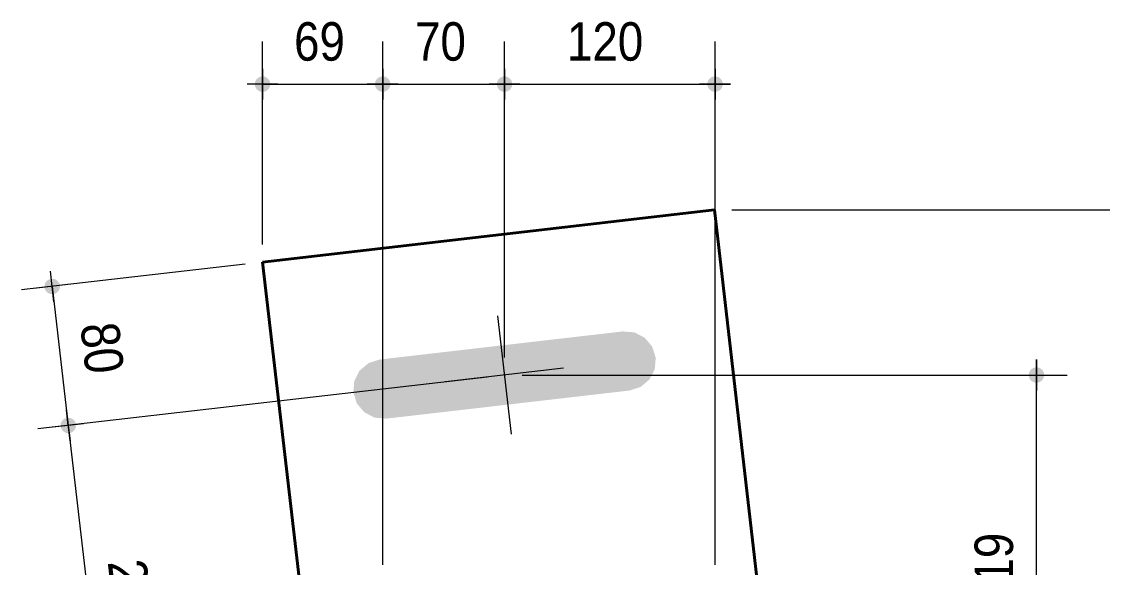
# Model space of a CAD drawing. Header units: millimetres. Extents: x 2 to 584, y 5 to 405.
# Drawn here: x 64.5 to 126.3, y 80 to 111.2 of the extents above; entities that cross this region are included whole.
import ezdxf

# ---------------------------------------------------------------- set-up
doc = ezdxf.new("R2010")
doc.units = ezdxf.units.MM
for name, color, linetype, lineweight in [('Boulon', 7, 'Continuous', 0), ('Cotation', 7, 'Continuous', 0), ('Piece', 2, 'Continuous', 0)]:
    doc.layers.add(name, color=color, linetype=linetype, lineweight=lineweight)
doc.styles.add('ARIAL', font='ARIAL.TTF')

# ---------------------------------------------------------------- blocks, each defined once
blk = doc.blocks.new('*A64')
at = {"layer": 'Boulon'}
for points in [[(98.859, 93.527), (99.521, 93.473), (100.111, 93.17), (100.54, 92.665), (100.743, 92.033), (100.689, 91.372), (100.387, 90.782), (99.881, 90.353), (99.25, 90.149), (85.342, 88.542), (84.681, 88.596), (84.091, 88.899), (83.662, 89.404), (83.458, 90.036), (83.512, 90.697), (83.815, 91.287), (84.321, 91.716), (84.952, 91.92)], [(103.91, 49.818), (104.572, 49.764), (105.162, 49.461), (105.591, 48.955), (105.794, 48.324), (105.741, 47.663), (105.438, 47.073), (104.932, 46.643), (104.301, 46.44), (90.393, 44.833), (89.732, 44.887), (89.142, 45.19), (88.713, 45.695), (88.509, 46.327), (88.563, 46.988), (88.866, 47.578), (89.372, 48.007), (90.003, 48.211)]]:
    blk.add_hatch(color=256, dxfattribs=at).paths.add_polyline_path(points, flags=17)
at = {"layer": 'Boulon', "linetype": 'Continuous', "lineweight": 0}
for p, q in [((92.491, 87.657), (91.711, 94.412)), ((95.478, 91.425), (88.723, 90.644)), ((97.542, 43.948), (96.762, 50.703)), ((100.529, 47.716), (93.774, 46.935))]:
    blk.add_line(p, q, dxfattribs=at)
blk = doc.blocks.new('*A65')
at = {"layer": 'Piece', "color": 2, "linetype": 'Continuous', "lineweight": 40}
for p, q in [((104.096508, 100.473938), (78.268396, 97.489207)), ((110.984351, 40.870603), (104.096508, 100.473938)), ((78.268396, 97.489207), (85.156239, 37.885871)), ((85.156239, 37.885871), (110.984351, 40.870603))]:
    blk.add_line(p, q, dxfattribs=at)
blk = doc.blocks.new('*A131')
at = {"layer": 'Cotation'}
for points in [[(135.102, 99.955), (135.077, 99.956), (135.051, 99.96), (135.026, 99.964), (135.001, 99.97), (134.977, 99.976), (134.952, 99.984), (134.929, 99.994), (134.905, 100.004), (134.882, 100.015), (134.86, 100.028), (134.839, 100.042), (134.818, 100.056), (134.798, 100.072), (134.778, 100.089), (134.76, 100.106), (134.742, 100.125), (134.726, 100.144), (134.71, 100.164), (134.695, 100.185), (134.682, 100.207), (134.669, 100.229), (134.657, 100.252), (134.647, 100.275), (134.638, 100.299), (134.63, 100.323), (134.623, 100.348), (134.618, 100.372), (134.613, 100.398), (134.61, 100.423), (134.608, 100.448), (134.608, 100.474), (134.608, 100.499), (134.61, 100.525), (134.613, 100.55), (134.618, 100.575), (134.623, 100.6), (134.63, 100.625), (134.638, 100.649), (134.647, 100.673), (134.657, 100.696), (134.669, 100.719), (134.682, 100.741), (134.695, 100.763), (134.71, 100.784), (134.726, 100.804), (134.742, 100.823), (134.76, 100.842), (134.778, 100.859), (134.798, 100.876), (134.818, 100.892), (134.839, 100.906), (134.86, 100.92), (134.882, 100.933), (134.905, 100.944), (134.929, 100.954), (134.952, 100.964), (134.977, 100.972), (135.001, 100.978), (135.026, 100.984), (135.051, 100.988), (135.077, 100.991), (135.102, 100.993), (135.128, 100.994), (135.153, 100.993), (135.179, 100.991), (135.204, 100.988), (135.229, 100.984), (135.254, 100.978), (135.278, 100.972), (135.303, 100.964), (135.327, 100.954), (135.35, 100.944), (135.373, 100.933), (135.395, 100.92), (135.416, 100.906), (135.437, 100.892), (135.457, 100.876), (135.477, 100.859), (135.495, 100.842), (135.513, 100.823), (135.53, 100.804), (135.545, 100.784), (135.56, 100.763), (135.574, 100.741), (135.586, 100.719), (135.598, 100.696), (135.608, 100.673), (135.617, 100.649), (135.625, 100.625), (135.632, 100.6), (135.638, 100.575), (135.642, 100.55), (135.645, 100.525), (135.647, 100.499), (135.648, 100.474), (135.647, 100.448), (135.645, 100.423), (135.642, 100.398), (135.638, 100.372), (135.632, 100.348), (135.625, 100.323), (135.617, 100.299), (135.608, 100.275), (135.598, 100.252), (135.586, 100.229), (135.574, 100.207), (135.56, 100.185), (135.545, 100.164), (135.53, 100.144), (135.513, 100.125), (135.495, 100.106), (135.477, 100.089), (135.457, 100.072), (135.437, 100.056), (135.416, 100.042), (135.395, 100.028), (135.373, 100.015), (135.35, 100.004), (135.327, 99.994), (135.303, 99.984), (135.278, 99.976), (135.254, 99.97), (135.229, 99.964), (135.204, 99.96), (135.179, 99.956), (135.153, 99.955), (135.128, 99.954)], [(135.102, 68.661), (135.077, 68.663), (135.051, 68.666), (135.026, 68.67), (135.001, 68.676), (134.977, 68.683), (134.952, 68.691), (134.929, 68.7), (134.905, 68.71), (134.882, 68.722), (134.86, 68.734), (134.839, 68.748), (134.818, 68.763), (134.798, 68.778), (134.778, 68.795), (134.76, 68.813), (134.742, 68.831), (134.726, 68.85), (134.71, 68.871), (134.695, 68.891), (134.682, 68.913), (134.669, 68.935), (134.657, 68.958), (134.647, 68.981), (134.638, 69.005), (134.63, 69.029), (134.623, 69.054), (134.618, 69.079), (134.613, 69.104), (134.61, 69.129), (134.608, 69.155), (134.608, 69.18), (134.608, 69.206), (134.61, 69.231), (134.613, 69.257), (134.618, 69.282), (134.623, 69.307), (134.63, 69.331), (134.638, 69.355), (134.647, 69.379), (134.657, 69.403), (134.669, 69.425), (134.682, 69.448), (134.695, 69.469), (134.71, 69.49), (134.726, 69.51), (134.742, 69.53), (134.76, 69.548), (134.778, 69.566), (134.798, 69.582), (134.818, 69.598), (134.839, 69.613), (134.86, 69.626), (134.882, 69.639), (134.905, 69.65), (134.929, 69.661), (134.952, 69.67), (134.977, 69.678), (135.001, 69.685), (135.026, 69.69), (135.051, 69.695), (135.077, 69.698), (135.102, 69.7), (135.128, 69.7), (135.153, 69.7), (135.179, 69.698), (135.204, 69.695), (135.229, 69.69), (135.254, 69.685), (135.278, 69.678), (135.303, 69.67), (135.327, 69.661), (135.35, 69.65), (135.373, 69.639), (135.395, 69.626), (135.416, 69.613), (135.437, 69.598), (135.457, 69.582), (135.477, 69.566), (135.495, 69.548), (135.513, 69.53), (135.53, 69.51), (135.545, 69.49), (135.56, 69.469), (135.574, 69.448), (135.586, 69.425), (135.598, 69.403), (135.608, 69.379), (135.617, 69.355), (135.625, 69.331), (135.632, 69.307), (135.638, 69.282), (135.642, 69.257), (135.645, 69.231), (135.647, 69.206), (135.648, 69.18), (135.647, 69.155), (135.645, 69.129), (135.642, 69.104), (135.638, 69.079), (135.632, 69.054), (135.625, 69.029), (135.617, 69.005), (135.608, 68.981), (135.598, 68.958), (135.586, 68.935), (135.574, 68.913), (135.56, 68.891), (135.545, 68.871), (135.53, 68.85), (135.513, 68.831), (135.495, 68.813), (135.477, 68.795), (135.457, 68.778), (135.437, 68.763), (135.416, 68.748), (135.395, 68.734), (135.373, 68.722), (135.35, 68.71), (135.327, 68.7), (135.303, 68.691), (135.278, 68.683), (135.254, 68.676), (135.229, 68.67), (135.204, 68.666), (135.179, 68.663), (135.153, 68.661), (135.128, 68.66)]]:
    blk.add_hatch(color=256, dxfattribs=at).paths.add_polyline_path(points, flags=17)
at = {"layer": 'Cotation', "linetype": 'Continuous', "lineweight": 0}
for p, q in [((135.128, 101.514), (135.128, 99.434)), ((135.128, 100.474), (135.128, 101.514)), ((105.097, 100.474), (137.208, 100.474)), ((134.088, 100.474), (136.168, 100.474)), ((135.128, 69.18), (135.128, 100.474)), ((135.128, 70.22), (135.128, 68.14)), ((105.135, 69.18), (137.208, 69.18)), ((134.088, 69.18), (136.168, 69.18)), ((135.128, 69.18), (135.128, 68.14))]:
    blk.add_line(p, q, dxfattribs=at)
at = {"layer": 'Cotation'}
for p in [(135.128, 100.474), (135.128, 69.18)]:
    blk.add_point(p, dxfattribs=at)
at = {"layer": 'Cotation', "style": 'ARIAL', "width": 0.85}
blk.add_text('313', height=2.6, rotation=90.00021, dxfattribs=at).set_placement((134.008, 81.934))
blk = doc.blocks.new('*A132')
at = {"layer": 'Cotation'}
for points in [[(78.247, 107.226), (78.225, 107.227), (78.204, 107.23), (78.183, 107.234), (78.161, 107.238), (78.141, 107.244), (78.12, 107.251), (78.1, 107.259), (78.08, 107.267), (78.061, 107.277), (78.042, 107.288), (78.024, 107.299), (78.006, 107.312), (77.989, 107.325), (77.973, 107.339), (77.957, 107.354), (77.942, 107.37), (77.928, 107.386), (77.915, 107.403), (77.903, 107.421), (77.891, 107.439), (77.88, 107.458), (77.871, 107.477), (77.862, 107.497), (77.854, 107.517), (77.847, 107.537), (77.842, 107.558), (77.837, 107.579), (77.833, 107.601), (77.831, 107.622), (77.829, 107.643), (77.828, 107.665), (77.829, 107.687), (77.831, 107.708), (77.833, 107.73), (77.837, 107.751), (77.842, 107.772), (77.847, 107.793), (77.854, 107.813), (77.862, 107.833), (77.871, 107.853), (77.88, 107.872), (77.891, 107.891), (77.903, 107.91), (77.915, 107.927), (77.928, 107.944), (77.942, 107.961), (77.957, 107.976), (77.973, 107.991), (77.989, 108.005), (78.006, 108.018), (78.024, 108.031), (78.042, 108.042), (78.061, 108.053), (78.08, 108.063), (78.1, 108.072), (78.12, 108.079), (78.141, 108.086), (78.161, 108.092), (78.183, 108.097), (78.204, 108.1), (78.225, 108.103), (78.247, 108.105), (78.268, 108.105), (78.29, 108.105), (78.312, 108.103), (78.333, 108.1), (78.354, 108.097), (78.375, 108.092), (78.396, 108.086), (78.417, 108.079), (78.437, 108.072), (78.457, 108.063), (78.476, 108.053), (78.495, 108.042), (78.513, 108.031), (78.531, 108.018), (78.548, 108.005), (78.564, 107.991), (78.58, 107.976), (78.594, 107.961), (78.609, 107.944), (78.622, 107.927), (78.634, 107.91), (78.646, 107.891), (78.656, 107.872), (78.666, 107.853), (78.675, 107.833), (78.683, 107.813), (78.689, 107.793), (78.695, 107.772), (78.7, 107.751), (78.704, 107.73), (78.706, 107.708), (78.708, 107.687), (78.708, 107.665), (78.708, 107.643), (78.706, 107.622), (78.704, 107.601), (78.7, 107.579), (78.695, 107.558), (78.689, 107.537), (78.683, 107.517), (78.675, 107.497), (78.666, 107.477), (78.656, 107.458), (78.646, 107.439), (78.634, 107.421), (78.622, 107.403), (78.609, 107.386), (78.594, 107.37), (78.58, 107.354), (78.564, 107.339), (78.548, 107.325), (78.531, 107.312), (78.513, 107.299), (78.495, 107.288), (78.476, 107.277), (78.457, 107.267), (78.437, 107.259), (78.417, 107.251), (78.396, 107.244), (78.375, 107.238), (78.354, 107.234), (78.333, 107.23), (78.312, 107.227), (78.29, 107.226), (78.268, 107.225)], [(85.114, 107.226), (85.092, 107.227), (85.071, 107.23), (85.05, 107.234), (85.029, 107.238), (85.008, 107.244), (84.987, 107.251), (84.967, 107.259), (84.947, 107.267), (84.928, 107.277), (84.909, 107.288), (84.891, 107.299), (84.873, 107.312), (84.856, 107.325), (84.84, 107.339), (84.824, 107.354), (84.809, 107.37), (84.795, 107.386), (84.782, 107.403), (84.77, 107.421), (84.758, 107.439), (84.747, 107.458), (84.738, 107.477), (84.729, 107.497), (84.721, 107.517), (84.714, 107.537), (84.709, 107.558), (84.704, 107.579), (84.7, 107.601), (84.698, 107.622), (84.696, 107.643), (84.695, 107.665), (84.696, 107.687), (84.698, 107.708), (84.7, 107.73), (84.704, 107.751), (84.709, 107.772), (84.714, 107.793), (84.721, 107.813), (84.729, 107.833), (84.738, 107.853), (84.747, 107.872), (84.758, 107.891), (84.77, 107.91), (84.782, 107.927), (84.795, 107.944), (84.809, 107.961), (84.824, 107.976), (84.84, 107.991), (84.856, 108.005), (84.873, 108.018), (84.891, 108.031), (84.909, 108.042), (84.928, 108.053), (84.947, 108.063), (84.967, 108.072), (84.987, 108.079), (85.008, 108.086), (85.029, 108.092), (85.05, 108.097), (85.071, 108.1), (85.092, 108.103), (85.114, 108.105), (85.135, 108.105), (85.157, 108.105), (85.179, 108.103), (85.2, 108.1), (85.221, 108.097), (85.242, 108.092), (85.263, 108.086), (85.284, 108.079), (85.304, 108.072), (85.324, 108.063), (85.343, 108.053), (85.362, 108.042), (85.38, 108.031), (85.398, 108.018), (85.415, 108.005), (85.431, 107.991), (85.447, 107.976), (85.461, 107.961), (85.476, 107.944), (85.489, 107.927), (85.501, 107.91), (85.513, 107.891), (85.523, 107.872), (85.533, 107.853), (85.542, 107.833), (85.55, 107.813), (85.556, 107.793), (85.562, 107.772), (85.567, 107.751), (85.571, 107.73), (85.573, 107.708), (85.575, 107.687), (85.575, 107.665), (85.575, 107.643), (85.573, 107.622), (85.571, 107.601), (85.567, 107.579), (85.562, 107.558), (85.556, 107.537), (85.55, 107.517), (85.542, 107.497), (85.533, 107.477), (85.523, 107.458), (85.513, 107.439), (85.501, 107.421), (85.489, 107.403), (85.476, 107.386), (85.461, 107.37), (85.447, 107.354), (85.431, 107.339), (85.415, 107.325), (85.398, 107.312), (85.38, 107.299), (85.362, 107.288), (85.343, 107.277), (85.324, 107.267), (85.304, 107.259), (85.284, 107.251), (85.263, 107.244), (85.242, 107.238), (85.221, 107.234), (85.2, 107.23), (85.179, 107.227), (85.157, 107.226), (85.135, 107.225)]]:
    blk.add_hatch(color=256, dxfattribs=at).paths.add_polyline_path(points, flags=17)
at = {"layer": 'Cotation', "linetype": 'Continuous', "lineweight": 0}
for p, q in [((78.268, 98.489), (78.268, 110.105)), ((85.135, 80.18), (85.135, 110.105)), ((78.268, 108.545), (78.268, 106.785)), ((85.135, 108.545), (85.135, 106.785)), ((79.148, 107.665), (77.388, 107.665)), ((78.268, 107.665), (77.388, 107.665)), ((78.268, 107.665), (85.135, 107.665)), ((86.015, 107.665), (84.255, 107.665)), ((85.135, 107.665), (86.015, 107.665))]:
    blk.add_line(p, q, dxfattribs=at)
at = {"layer": 'Cotation'}
for p in [(78.268, 107.665), (85.135, 107.665)]:
    blk.add_point(p, dxfattribs=at)
at = {"layer": 'Cotation', "style": 'ARIAL', "width": 0.85}
blk.add_text('69', height=2.2, dxfattribs=at).set_placement((80.07, 109.005))
blk = doc.blocks.new('*A133')
at = {"layer": 'Cotation'}
for points in [[(85.114, 107.226), (85.092, 107.227), (85.071, 107.23), (85.05, 107.234), (85.029, 107.238), (85.008, 107.244), (84.987, 107.251), (84.967, 107.259), (84.947, 107.267), (84.928, 107.277), (84.909, 107.288), (84.891, 107.299), (84.873, 107.312), (84.856, 107.325), (84.84, 107.339), (84.824, 107.354), (84.809, 107.37), (84.795, 107.386), (84.782, 107.403), (84.77, 107.421), (84.758, 107.439), (84.747, 107.458), (84.738, 107.477), (84.729, 107.497), (84.721, 107.517), (84.714, 107.537), (84.709, 107.558), (84.704, 107.579), (84.7, 107.601), (84.698, 107.622), (84.696, 107.643), (84.695, 107.665), (84.696, 107.687), (84.698, 107.708), (84.7, 107.73), (84.704, 107.751), (84.709, 107.772), (84.714, 107.793), (84.721, 107.813), (84.729, 107.833), (84.738, 107.853), (84.747, 107.872), (84.758, 107.891), (84.77, 107.91), (84.782, 107.927), (84.795, 107.944), (84.809, 107.961), (84.824, 107.976), (84.84, 107.991), (84.856, 108.005), (84.873, 108.018), (84.891, 108.031), (84.909, 108.042), (84.928, 108.053), (84.947, 108.063), (84.967, 108.072), (84.987, 108.079), (85.008, 108.086), (85.029, 108.092), (85.05, 108.097), (85.071, 108.1), (85.092, 108.103), (85.114, 108.105), (85.135, 108.105), (85.157, 108.105), (85.179, 108.103), (85.2, 108.1), (85.221, 108.097), (85.242, 108.092), (85.263, 108.086), (85.284, 108.079), (85.304, 108.072), (85.324, 108.063), (85.343, 108.053), (85.362, 108.042), (85.38, 108.031), (85.398, 108.018), (85.415, 108.005), (85.431, 107.991), (85.447, 107.976), (85.461, 107.961), (85.476, 107.944), (85.489, 107.927), (85.501, 107.91), (85.513, 107.891), (85.523, 107.872), (85.533, 107.853), (85.542, 107.833), (85.55, 107.813), (85.556, 107.793), (85.562, 107.772), (85.567, 107.751), (85.571, 107.73), (85.573, 107.708), (85.575, 107.687), (85.575, 107.665), (85.575, 107.643), (85.573, 107.622), (85.571, 107.601), (85.567, 107.579), (85.562, 107.558), (85.556, 107.537), (85.55, 107.517), (85.542, 107.497), (85.533, 107.477), (85.523, 107.458), (85.513, 107.439), (85.501, 107.421), (85.489, 107.403), (85.476, 107.386), (85.461, 107.37), (85.447, 107.354), (85.431, 107.339), (85.415, 107.325), (85.398, 107.312), (85.38, 107.299), (85.362, 107.288), (85.343, 107.277), (85.324, 107.267), (85.304, 107.259), (85.284, 107.251), (85.263, 107.244), (85.242, 107.238), (85.221, 107.234), (85.2, 107.23), (85.179, 107.227), (85.157, 107.226), (85.135, 107.225)], [(92.079, 107.226), (92.058, 107.227), (92.036, 107.23), (92.015, 107.234), (91.994, 107.238), (91.973, 107.244), (91.953, 107.251), (91.932, 107.259), (91.913, 107.267), (91.893, 107.277), (91.875, 107.288), (91.856, 107.299), (91.839, 107.312), (91.822, 107.325), (91.805, 107.339), (91.79, 107.354), (91.775, 107.37), (91.761, 107.386), (91.747, 107.403), (91.735, 107.421), (91.723, 107.439), (91.713, 107.458), (91.703, 107.477), (91.694, 107.497), (91.687, 107.517), (91.68, 107.537), (91.674, 107.558), (91.669, 107.579), (91.666, 107.601), (91.663, 107.622), (91.661, 107.643), (91.661, 107.665), (91.661, 107.687), (91.663, 107.708), (91.666, 107.73), (91.669, 107.751), (91.674, 107.772), (91.68, 107.793), (91.687, 107.813), (91.694, 107.833), (91.703, 107.853), (91.713, 107.872), (91.723, 107.891), (91.735, 107.91), (91.747, 107.927), (91.761, 107.944), (91.775, 107.961), (91.79, 107.976), (91.805, 107.991), (91.822, 108.005), (91.839, 108.018), (91.856, 108.031), (91.875, 108.042), (91.893, 108.053), (91.913, 108.063), (91.932, 108.072), (91.953, 108.079), (91.973, 108.086), (91.994, 108.092), (92.015, 108.097), (92.036, 108.1), (92.058, 108.103), (92.079, 108.105), (92.101, 108.105), (92.122, 108.105), (92.144, 108.103), (92.165, 108.1), (92.187, 108.097), (92.208, 108.092), (92.229, 108.086), (92.249, 108.079), (92.269, 108.072), (92.289, 108.063), (92.308, 108.053), (92.327, 108.042), (92.345, 108.031), (92.363, 108.018), (92.38, 108.005), (92.396, 107.991), (92.412, 107.976), (92.427, 107.961), (92.441, 107.944), (92.454, 107.927), (92.467, 107.91), (92.478, 107.891), (92.489, 107.872), (92.499, 107.853), (92.507, 107.833), (92.515, 107.813), (92.522, 107.793), (92.528, 107.772), (92.532, 107.751), (92.536, 107.73), (92.539, 107.708), (92.54, 107.687), (92.541, 107.665), (92.54, 107.643), (92.539, 107.622), (92.536, 107.601), (92.532, 107.579), (92.528, 107.558), (92.522, 107.537), (92.515, 107.517), (92.507, 107.497), (92.499, 107.477), (92.489, 107.458), (92.478, 107.439), (92.467, 107.421), (92.454, 107.403), (92.441, 107.386), (92.427, 107.37), (92.412, 107.354), (92.396, 107.339), (92.38, 107.325), (92.363, 107.312), (92.345, 107.299), (92.327, 107.288), (92.308, 107.277), (92.289, 107.267), (92.269, 107.259), (92.249, 107.251), (92.229, 107.244), (92.208, 107.238), (92.187, 107.234), (92.165, 107.23), (92.144, 107.227), (92.122, 107.226), (92.101, 107.225)]]:
    blk.add_hatch(color=256, dxfattribs=at).paths.add_polyline_path(points, flags=17)
at = {"layer": 'Cotation', "linetype": 'Continuous', "lineweight": 0}
for p, q in [((85.135, 80.18), (85.135, 110.105)), ((92.101, 92.034), (92.101, 110.105)), ((85.135, 108.545), (85.135, 106.785)), ((92.101, 108.545), (92.101, 106.785)), ((86.015, 107.665), (84.255, 107.665)), ((85.135, 107.665), (84.255, 107.665)), ((85.135, 107.665), (92.101, 107.665)), ((92.981, 107.665), (91.221, 107.665)), ((92.101, 107.665), (92.981, 107.665))]:
    blk.add_line(p, q, dxfattribs=at)
at = {"layer": 'Cotation'}
for p in [(85.135, 107.665), (92.101, 107.665)]:
    blk.add_point(p, dxfattribs=at)
at = {"layer": 'Cotation', "style": 'ARIAL', "width": 0.85}
blk.add_text('70', height=2.2, dxfattribs=at).set_placement((86.986, 109.005))
blk = doc.blocks.new('*A134')
at = {"layer": 'Cotation'}
for points in [[(92.079, 107.226), (92.058, 107.227), (92.036, 107.23), (92.015, 107.234), (91.994, 107.238), (91.973, 107.244), (91.953, 107.251), (91.932, 107.259), (91.913, 107.267), (91.893, 107.277), (91.875, 107.288), (91.856, 107.299), (91.839, 107.312), (91.822, 107.325), (91.805, 107.339), (91.79, 107.354), (91.775, 107.37), (91.761, 107.386), (91.747, 107.403), (91.735, 107.421), (91.723, 107.439), (91.713, 107.458), (91.703, 107.477), (91.694, 107.497), (91.687, 107.517), (91.68, 107.537), (91.674, 107.558), (91.669, 107.579), (91.666, 107.601), (91.663, 107.622), (91.661, 107.643), (91.661, 107.665), (91.661, 107.687), (91.663, 107.708), (91.666, 107.73), (91.669, 107.751), (91.674, 107.772), (91.68, 107.793), (91.687, 107.813), (91.694, 107.833), (91.703, 107.853), (91.713, 107.872), (91.723, 107.891), (91.735, 107.91), (91.747, 107.927), (91.761, 107.944), (91.775, 107.961), (91.79, 107.976), (91.805, 107.991), (91.822, 108.005), (91.839, 108.018), (91.856, 108.031), (91.875, 108.042), (91.893, 108.053), (91.913, 108.063), (91.932, 108.072), (91.953, 108.079), (91.973, 108.086), (91.994, 108.092), (92.015, 108.097), (92.036, 108.1), (92.058, 108.103), (92.079, 108.105), (92.101, 108.105), (92.122, 108.105), (92.144, 108.103), (92.165, 108.1), (92.187, 108.097), (92.208, 108.092), (92.229, 108.086), (92.249, 108.079), (92.269, 108.072), (92.289, 108.063), (92.308, 108.053), (92.327, 108.042), (92.345, 108.031), (92.363, 108.018), (92.38, 108.005), (92.396, 107.991), (92.412, 107.976), (92.427, 107.961), (92.441, 107.944), (92.454, 107.927), (92.467, 107.91), (92.478, 107.891), (92.489, 107.872), (92.499, 107.853), (92.507, 107.833), (92.515, 107.813), (92.522, 107.793), (92.528, 107.772), (92.532, 107.751), (92.536, 107.73), (92.539, 107.708), (92.54, 107.687), (92.541, 107.665), (92.54, 107.643), (92.539, 107.622), (92.536, 107.601), (92.532, 107.579), (92.528, 107.558), (92.522, 107.537), (92.515, 107.517), (92.507, 107.497), (92.499, 107.477), (92.489, 107.458), (92.478, 107.439), (92.467, 107.421), (92.454, 107.403), (92.441, 107.386), (92.427, 107.37), (92.412, 107.354), (92.396, 107.339), (92.38, 107.325), (92.363, 107.312), (92.345, 107.299), (92.327, 107.288), (92.308, 107.277), (92.289, 107.267), (92.269, 107.259), (92.249, 107.251), (92.229, 107.244), (92.208, 107.238), (92.187, 107.234), (92.165, 107.23), (92.144, 107.227), (92.122, 107.226), (92.101, 107.225)], [(104.114, 107.226), (104.092, 107.227), (104.071, 107.23), (104.05, 107.234), (104.029, 107.238), (104.008, 107.244), (103.987, 107.251), (103.967, 107.259), (103.947, 107.267), (103.928, 107.277), (103.909, 107.288), (103.891, 107.299), (103.873, 107.312), (103.856, 107.325), (103.84, 107.339), (103.824, 107.354), (103.809, 107.37), (103.795, 107.386), (103.782, 107.403), (103.77, 107.421), (103.758, 107.439), (103.747, 107.458), (103.738, 107.477), (103.729, 107.497), (103.721, 107.517), (103.714, 107.537), (103.709, 107.558), (103.704, 107.579), (103.7, 107.601), (103.698, 107.622), (103.696, 107.643), (103.695, 107.665), (103.696, 107.687), (103.698, 107.708), (103.7, 107.73), (103.704, 107.751), (103.709, 107.772), (103.714, 107.793), (103.721, 107.813), (103.729, 107.833), (103.738, 107.853), (103.747, 107.872), (103.758, 107.891), (103.77, 107.91), (103.782, 107.927), (103.795, 107.944), (103.809, 107.961), (103.824, 107.976), (103.84, 107.991), (103.856, 108.005), (103.873, 108.018), (103.891, 108.031), (103.909, 108.042), (103.928, 108.053), (103.947, 108.063), (103.967, 108.072), (103.987, 108.079), (104.008, 108.086), (104.029, 108.092), (104.05, 108.097), (104.071, 108.1), (104.092, 108.103), (104.114, 108.105), (104.135, 108.105), (104.157, 108.105), (104.179, 108.103), (104.2, 108.1), (104.221, 108.097), (104.242, 108.092), (104.263, 108.086), (104.284, 108.079), (104.304, 108.072), (104.324, 108.063), (104.343, 108.053), (104.362, 108.042), (104.38, 108.031), (104.398, 108.018), (104.415, 108.005), (104.431, 107.991), (104.447, 107.976), (104.461, 107.961), (104.476, 107.944), (104.489, 107.927), (104.501, 107.91), (104.513, 107.891), (104.523, 107.872), (104.533, 107.853), (104.542, 107.833), (104.55, 107.813), (104.556, 107.793), (104.562, 107.772), (104.567, 107.751), (104.571, 107.73), (104.573, 107.708), (104.575, 107.687), (104.575, 107.665), (104.575, 107.643), (104.573, 107.622), (104.571, 107.601), (104.567, 107.579), (104.562, 107.558), (104.556, 107.537), (104.55, 107.517), (104.542, 107.497), (104.533, 107.477), (104.523, 107.458), (104.513, 107.439), (104.501, 107.421), (104.489, 107.403), (104.476, 107.386), (104.461, 107.37), (104.447, 107.354), (104.431, 107.339), (104.415, 107.325), (104.398, 107.312), (104.38, 107.299), (104.362, 107.288), (104.343, 107.277), (104.324, 107.267), (104.304, 107.259), (104.284, 107.251), (104.263, 107.244), (104.242, 107.238), (104.221, 107.234), (104.2, 107.23), (104.179, 107.227), (104.157, 107.226), (104.135, 107.225)]]:
    blk.add_hatch(color=256, dxfattribs=at).paths.add_polyline_path(points, flags=17)
at = {"layer": 'Cotation', "linetype": 'Continuous', "lineweight": 0}
for p, q in [((92.101, 92.034), (92.101, 110.105)), ((104.135, 80.18), (104.135, 110.105)), ((92.101, 108.545), (92.101, 106.785)), ((104.135, 108.545), (104.135, 106.785)), ((92.981, 107.665), (91.221, 107.665)), ((92.101, 107.665), (91.221, 107.665)), ((92.101, 107.665), (104.135, 107.665)), ((105.015, 107.665), (103.255, 107.665)), ((104.135, 107.665), (105.015, 107.665))]:
    blk.add_line(p, q, dxfattribs=at)
at = {"layer": 'Cotation'}
for p in [(92.101, 107.665), (104.135, 107.665)]:
    blk.add_point(p, dxfattribs=at)
at = {"layer": 'Cotation', "style": 'ARIAL', "width": 0.85}
blk.add_text('120', height=2.2, dxfattribs=at).set_placement((95.671, 109.005))
blk = doc.blocks.new('*A135')
at = {"layer": 'Cotation'}
for points in [[(66.222, 95.66), (66.2, 95.662), (66.179, 95.664), (66.157, 95.668), (66.136, 95.673), (66.116, 95.679), (66.095, 95.685), (66.075, 95.693), (66.055, 95.702), (66.036, 95.712), (66.017, 95.722), (65.999, 95.734), (65.981, 95.746), (65.964, 95.759), (65.948, 95.774), (65.932, 95.788), (65.917, 95.804), (65.903, 95.82), (65.89, 95.837), (65.877, 95.855), (65.866, 95.873), (65.855, 95.892), (65.846, 95.911), (65.837, 95.931), (65.829, 95.951), (65.822, 95.972), (65.816, 95.993), (65.812, 96.014), (65.808, 96.035), (65.805, 96.056), (65.804, 96.078), (65.803, 96.1), (65.804, 96.121), (65.805, 96.143), (65.808, 96.164), (65.812, 96.185), (65.816, 96.206), (65.822, 96.227), (65.829, 96.248), (65.837, 96.268), (65.846, 96.288), (65.855, 96.307), (65.866, 96.326), (65.877, 96.344), (65.89, 96.362), (65.903, 96.379), (65.917, 96.395), (65.932, 96.411), (65.948, 96.426), (65.964, 96.44), (65.981, 96.453), (65.999, 96.465), (66.017, 96.477), (66.036, 96.488), (66.055, 96.497), (66.075, 96.506), (66.095, 96.514), (66.116, 96.521), (66.136, 96.526), (66.157, 96.531), (66.179, 96.535), (66.2, 96.537), (66.222, 96.539), (66.243, 96.54), (66.265, 96.539), (66.286, 96.537), (66.308, 96.535), (66.329, 96.531), (66.35, 96.526), (66.371, 96.521), (66.392, 96.514), (66.412, 96.506), (66.431, 96.497), (66.451, 96.488), (66.469, 96.477), (66.488, 96.465), (66.505, 96.453), (66.522, 96.44), (66.539, 96.426), (66.554, 96.411), (66.569, 96.395), (66.583, 96.379), (66.597, 96.362), (66.609, 96.344), (66.621, 96.326), (66.631, 96.307), (66.641, 96.288), (66.65, 96.268), (66.658, 96.248), (66.664, 96.227), (66.67, 96.206), (66.675, 96.185), (66.679, 96.164), (66.681, 96.143), (66.683, 96.121), (66.683, 96.1), (66.683, 96.078), (66.681, 96.056), (66.679, 96.035), (66.675, 96.014), (66.67, 95.993), (66.664, 95.972), (66.658, 95.951), (66.65, 95.931), (66.641, 95.911), (66.631, 95.892), (66.621, 95.873), (66.609, 95.855), (66.597, 95.837), (66.583, 95.82), (66.569, 95.804), (66.554, 95.788), (66.539, 95.774), (66.522, 95.759), (66.505, 95.746), (66.488, 95.734), (66.469, 95.722), (66.451, 95.712), (66.431, 95.702), (66.412, 95.693), (66.392, 95.685), (66.371, 95.679), (66.35, 95.673), (66.329, 95.668), (66.308, 95.664), (66.286, 95.662), (66.265, 95.66), (66.243, 95.66)], [(67.14, 87.713), (67.119, 87.715), (67.097, 87.717), (67.076, 87.721), (67.055, 87.726), (67.034, 87.731), (67.013, 87.738), (66.993, 87.746), (66.974, 87.755), (66.954, 87.764), (66.935, 87.775), (66.917, 87.787), (66.9, 87.799), (66.883, 87.812), (66.866, 87.826), (66.851, 87.841), (66.836, 87.857), (66.822, 87.873), (66.808, 87.89), (66.796, 87.908), (66.784, 87.926), (66.774, 87.945), (66.764, 87.964), (66.755, 87.984), (66.747, 88.004), (66.741, 88.025), (66.735, 88.046), (66.73, 88.067), (66.726, 88.088), (66.724, 88.109), (66.722, 88.131), (66.722, 88.152), (66.722, 88.174), (66.724, 88.196), (66.726, 88.217), (66.73, 88.238), (66.735, 88.259), (66.741, 88.28), (66.747, 88.301), (66.755, 88.321), (66.764, 88.341), (66.774, 88.36), (66.784, 88.379), (66.796, 88.397), (66.808, 88.415), (66.822, 88.432), (66.836, 88.448), (66.851, 88.464), (66.866, 88.478), (66.883, 88.493), (66.9, 88.506), (66.917, 88.518), (66.935, 88.53), (66.954, 88.541), (66.974, 88.55), (66.993, 88.559), (67.013, 88.567), (67.034, 88.574), (67.055, 88.579), (67.076, 88.584), (67.097, 88.588), (67.119, 88.59), (67.14, 88.592), (67.162, 88.592), (67.183, 88.592), (67.205, 88.59), (67.226, 88.588), (67.248, 88.584), (67.269, 88.579), (67.289, 88.574), (67.31, 88.567), (67.33, 88.559), (67.35, 88.55), (67.369, 88.541), (67.388, 88.53), (67.406, 88.518), (67.424, 88.506), (67.441, 88.493), (67.457, 88.478), (67.473, 88.464), (67.488, 88.448), (67.502, 88.432), (67.515, 88.415), (67.528, 88.397), (67.539, 88.379), (67.55, 88.36), (67.559, 88.341), (67.568, 88.321), (67.576, 88.301), (67.583, 88.28), (67.588, 88.259), (67.593, 88.238), (67.597, 88.217), (67.6, 88.196), (67.601, 88.174), (67.602, 88.152), (67.601, 88.131), (67.6, 88.109), (67.597, 88.088), (67.593, 88.067), (67.588, 88.046), (67.583, 88.025), (67.576, 88.004), (67.568, 87.984), (67.559, 87.964), (67.55, 87.945), (67.539, 87.926), (67.528, 87.908), (67.515, 87.89), (67.502, 87.873), (67.488, 87.857), (67.473, 87.841), (67.457, 87.826), (67.441, 87.812), (67.424, 87.799), (67.406, 87.787), (67.388, 87.775), (67.369, 87.764), (67.35, 87.755), (67.33, 87.746), (67.31, 87.738), (67.289, 87.731), (67.269, 87.726), (67.248, 87.721), (67.226, 87.717), (67.205, 87.715), (67.183, 87.713), (67.162, 87.712)]]:
    blk.add_hatch(color=256, dxfattribs=at).paths.add_polyline_path(points, flags=17)
at = {"layer": 'Cotation', "linetype": 'Continuous', "lineweight": 0}
for p, q in [((77.275, 97.374), (64.495, 95.898)), ((66.344, 95.225), (66.142, 96.974)), ((66.243, 96.1), (66.142, 96.974)), ((67.117, 96.201), (65.369, 95.999)), ((66.243, 96.1), (67.162, 88.152)), ((91.107, 90.92), (65.413, 87.95)), ((67.263, 87.278), (67.061, 89.027)), ((68.036, 88.253), (66.287, 88.051)), ((67.162, 88.152), (67.263, 87.278))]:
    blk.add_line(p, q, dxfattribs=at)
at = {"layer": 'Cotation'}
for p in [(66.243, 96.1), (67.162, 88.152)]:
    blk.add_point(p, dxfattribs=at)
at = {"layer": 'Cotation', "style": 'ARIAL', "width": 0.85}
blk.add_text('80', height=2.2, rotation=-83.40547, dxfattribs=at).set_placement((67.846, 93.901))
blk = doc.blocks.new('*A136')
at = {"layer": 'Cotation'}
for points in [[(67.14, 87.713), (67.119, 87.715), (67.097, 87.717), (67.076, 87.721), (67.055, 87.726), (67.034, 87.731), (67.013, 87.738), (66.993, 87.746), (66.974, 87.755), (66.954, 87.764), (66.935, 87.775), (66.917, 87.787), (66.9, 87.799), (66.883, 87.812), (66.866, 87.826), (66.851, 87.841), (66.836, 87.857), (66.822, 87.873), (66.808, 87.89), (66.796, 87.908), (66.784, 87.926), (66.774, 87.945), (66.764, 87.964), (66.755, 87.984), (66.747, 88.004), (66.741, 88.025), (66.735, 88.046), (66.73, 88.067), (66.726, 88.088), (66.724, 88.109), (66.722, 88.131), (66.722, 88.152), (66.722, 88.174), (66.724, 88.196), (66.726, 88.217), (66.73, 88.238), (66.735, 88.259), (66.741, 88.28), (66.747, 88.301), (66.755, 88.321), (66.764, 88.341), (66.774, 88.36), (66.784, 88.379), (66.796, 88.397), (66.808, 88.415), (66.822, 88.432), (66.836, 88.448), (66.851, 88.464), (66.866, 88.478), (66.883, 88.493), (66.9, 88.506), (66.917, 88.518), (66.935, 88.53), (66.954, 88.541), (66.974, 88.55), (66.993, 88.559), (67.013, 88.567), (67.034, 88.574), (67.055, 88.579), (67.076, 88.584), (67.097, 88.588), (67.119, 88.59), (67.14, 88.592), (67.162, 88.592), (67.183, 88.592), (67.205, 88.59), (67.226, 88.588), (67.248, 88.584), (67.269, 88.579), (67.289, 88.574), (67.31, 88.567), (67.33, 88.559), (67.35, 88.55), (67.369, 88.541), (67.388, 88.53), (67.406, 88.518), (67.424, 88.506), (67.441, 88.493), (67.457, 88.478), (67.473, 88.464), (67.488, 88.448), (67.502, 88.432), (67.515, 88.415), (67.528, 88.397), (67.539, 88.379), (67.55, 88.36), (67.559, 88.341), (67.568, 88.321), (67.576, 88.301), (67.583, 88.28), (67.588, 88.259), (67.593, 88.238), (67.597, 88.217), (67.6, 88.196), (67.601, 88.174), (67.602, 88.152), (67.601, 88.131), (67.6, 88.109), (67.597, 88.088), (67.593, 88.067), (67.588, 88.046), (67.583, 88.025), (67.576, 88.004), (67.568, 87.984), (67.559, 87.964), (67.55, 87.945), (67.539, 87.926), (67.528, 87.908), (67.515, 87.89), (67.502, 87.873), (67.488, 87.857), (67.473, 87.841), (67.457, 87.826), (67.441, 87.812), (67.424, 87.799), (67.406, 87.787), (67.388, 87.775), (67.369, 87.764), (67.35, 87.755), (67.33, 87.746), (67.31, 87.738), (67.289, 87.731), (67.269, 87.726), (67.248, 87.721), (67.226, 87.717), (67.205, 87.715), (67.183, 87.713), (67.162, 87.712)], [(69.54, 66.941), (69.519, 66.943), (69.498, 66.945), (69.476, 66.949), (69.455, 66.954), (69.434, 66.96), (69.414, 66.966), (69.394, 66.974), (69.374, 66.983), (69.355, 66.993), (69.336, 67.003), (69.318, 67.015), (69.3, 67.027), (69.283, 67.041), (69.267, 67.055), (69.251, 67.07), (69.236, 67.085), (69.222, 67.102), (69.209, 67.119), (69.196, 67.136), (69.185, 67.154), (69.174, 67.173), (69.164, 67.193), (69.156, 67.212), (69.148, 67.232), (69.141, 67.253), (69.135, 67.274), (69.131, 67.295), (69.127, 67.316), (69.124, 67.338), (69.123, 67.359), (69.122, 67.381), (69.123, 67.402), (69.124, 67.424), (69.127, 67.445), (69.131, 67.466), (69.135, 67.488), (69.141, 67.508), (69.148, 67.529), (69.156, 67.549), (69.164, 67.569), (69.174, 67.588), (69.185, 67.607), (69.196, 67.625), (69.209, 67.643), (69.222, 67.66), (69.236, 67.676), (69.251, 67.692), (69.267, 67.707), (69.283, 67.721), (69.3, 67.734), (69.318, 67.746), (69.336, 67.758), (69.355, 67.769), (69.374, 67.778), (69.394, 67.787), (69.414, 67.795), (69.434, 67.802), (69.455, 67.807), (69.476, 67.812), (69.498, 67.816), (69.519, 67.819), (69.54, 67.82), (69.562, 67.821), (69.584, 67.82), (69.605, 67.819), (69.627, 67.816), (69.648, 67.812), (69.669, 67.807), (69.69, 67.802), (69.71, 67.795), (69.73, 67.787), (69.75, 67.778), (69.77, 67.769), (69.788, 67.758), (69.807, 67.746), (69.824, 67.734), (69.841, 67.721), (69.858, 67.707), (69.873, 67.692), (69.888, 67.676), (69.902, 67.66), (69.915, 67.643), (69.928, 67.625), (69.939, 67.607), (69.95, 67.588), (69.96, 67.569), (69.969, 67.549), (69.976, 67.529), (69.983, 67.508), (69.989, 67.488), (69.994, 67.466), (69.997, 67.445), (70, 67.424), (70.002, 67.402), (70.002, 67.381), (70.002, 67.359), (70, 67.338), (69.997, 67.316), (69.994, 67.295), (69.989, 67.274), (69.983, 67.253), (69.976, 67.232), (69.969, 67.212), (69.96, 67.193), (69.95, 67.173), (69.939, 67.154), (69.928, 67.136), (69.915, 67.119), (69.902, 67.102), (69.888, 67.085), (69.873, 67.07), (69.858, 67.055), (69.841, 67.041), (69.824, 67.027), (69.807, 67.015), (69.788, 67.003), (69.77, 66.993), (69.75, 66.983), (69.73, 66.974), (69.71, 66.966), (69.69, 66.96), (69.669, 66.954), (69.648, 66.949), (69.627, 66.945), (69.605, 66.943), (69.584, 66.941), (69.562, 66.941)]]:
    blk.add_hatch(color=256, dxfattribs=at).paths.add_polyline_path(points, flags=17)
at = {"layer": 'Cotation', "linetype": 'Continuous', "lineweight": 0}
for p, q in [((91.107, 90.92), (65.413, 87.95)), ((67.263, 87.278), (67.061, 89.027)), ((67.162, 88.152), (67.061, 89.027)), ((68.036, 88.253), (66.287, 88.051)), ((67.162, 88.152), (69.562, 67.381)), ((84.142, 69.066), (67.814, 67.179)), ((69.663, 66.506), (69.461, 68.255)), ((70.436, 67.482), (68.688, 67.28)), ((69.562, 67.381), (69.663, 66.506))]:
    blk.add_line(p, q, dxfattribs=at)
at = {"layer": 'Cotation'}
for p in [(67.162, 88.152), (69.562, 67.381)]:
    blk.add_point(p, dxfattribs=at)
at = {"layer": 'Cotation', "style": 'ARIAL', "width": 0.85}
blk.add_text('209', height=2.2, rotation=-83.40547, dxfattribs=at).set_placement((69.412, 80.352))
blk = doc.blocks.new('*A142')
at = {"layer": 'Cotation'}
for points in [[(122.487, 90.595), (122.465, 90.597), (122.444, 90.599), (122.423, 90.603), (122.401, 90.608), (122.381, 90.613), (122.36, 90.62), (122.34, 90.628), (122.32, 90.637), (122.301, 90.646), (122.282, 90.657), (122.264, 90.669), (122.246, 90.681), (122.229, 90.694), (122.213, 90.708), (122.197, 90.723), (122.182, 90.739), (122.168, 90.755), (122.155, 90.772), (122.143, 90.79), (122.131, 90.808), (122.12, 90.827), (122.111, 90.846), (122.102, 90.866), (122.094, 90.886), (122.087, 90.907), (122.082, 90.928), (122.077, 90.949), (122.073, 90.97), (122.071, 90.991), (122.069, 91.013), (122.068, 91.034), (122.069, 91.056), (122.071, 91.078), (122.073, 91.099), (122.077, 91.12), (122.082, 91.141), (122.087, 91.162), (122.094, 91.183), (122.102, 91.203), (122.111, 91.223), (122.12, 91.242), (122.131, 91.261), (122.143, 91.279), (122.155, 91.297), (122.168, 91.314), (122.182, 91.33), (122.197, 91.346), (122.213, 91.36), (122.229, 91.375), (122.246, 91.388), (122.264, 91.4), (122.282, 91.412), (122.301, 91.423), (122.32, 91.432), (122.34, 91.441), (122.36, 91.449), (122.381, 91.456), (122.401, 91.461), (122.423, 91.466), (122.444, 91.47), (122.465, 91.472), (122.487, 91.474), (122.508, 91.474), (122.53, 91.474), (122.552, 91.472), (122.573, 91.47), (122.594, 91.466), (122.615, 91.461), (122.636, 91.456), (122.657, 91.449), (122.677, 91.441), (122.697, 91.432), (122.716, 91.423), (122.735, 91.412), (122.753, 91.4), (122.771, 91.388), (122.788, 91.375), (122.804, 91.36), (122.82, 91.346), (122.834, 91.33), (122.849, 91.314), (122.862, 91.297), (122.874, 91.279), (122.886, 91.261), (122.896, 91.242), (122.906, 91.223), (122.915, 91.203), (122.923, 91.183), (122.929, 91.162), (122.935, 91.141), (122.94, 91.12), (122.944, 91.099), (122.946, 91.078), (122.948, 91.056), (122.948, 91.034), (122.948, 91.013), (122.946, 90.991), (122.944, 90.97), (122.94, 90.949), (122.935, 90.928), (122.929, 90.907), (122.923, 90.886), (122.915, 90.866), (122.906, 90.846), (122.896, 90.827), (122.886, 90.808), (122.874, 90.79), (122.862, 90.772), (122.849, 90.755), (122.834, 90.739), (122.82, 90.723), (122.804, 90.708), (122.788, 90.694), (122.771, 90.681), (122.753, 90.669), (122.735, 90.657), (122.716, 90.646), (122.697, 90.637), (122.677, 90.628), (122.657, 90.62), (122.636, 90.613), (122.615, 90.608), (122.594, 90.603), (122.573, 90.599), (122.552, 90.597), (122.53, 90.595), (122.508, 90.594)], [(122.487, 68.741), (122.465, 68.742), (122.444, 68.745), (122.423, 68.749), (122.401, 68.753), (122.381, 68.759), (122.36, 68.766), (122.34, 68.774), (122.32, 68.783), (122.301, 68.792), (122.282, 68.803), (122.264, 68.814), (122.246, 68.827), (122.229, 68.84), (122.213, 68.854), (122.197, 68.869), (122.182, 68.885), (122.168, 68.901), (122.155, 68.918), (122.143, 68.936), (122.131, 68.954), (122.12, 68.973), (122.111, 68.992), (122.102, 69.012), (122.094, 69.032), (122.087, 69.053), (122.082, 69.073), (122.077, 69.094), (122.073, 69.116), (122.071, 69.137), (122.069, 69.159), (122.068, 69.18), (122.069, 69.202), (122.071, 69.223), (122.073, 69.245), (122.077, 69.266), (122.082, 69.287), (122.087, 69.308), (122.094, 69.329), (122.102, 69.349), (122.111, 69.368), (122.12, 69.388), (122.131, 69.407), (122.143, 69.425), (122.155, 69.442), (122.168, 69.459), (122.182, 69.476), (122.197, 69.491), (122.213, 69.506), (122.229, 69.52), (122.246, 69.534), (122.264, 69.546), (122.282, 69.558), (122.301, 69.568), (122.32, 69.578), (122.34, 69.587), (122.36, 69.595), (122.381, 69.601), (122.401, 69.607), (122.423, 69.612), (122.444, 69.616), (122.465, 69.618), (122.487, 69.62), (122.508, 69.62), (122.53, 69.62), (122.552, 69.618), (122.573, 69.616), (122.594, 69.612), (122.615, 69.607), (122.636, 69.601), (122.657, 69.595), (122.677, 69.587), (122.697, 69.578), (122.716, 69.568), (122.735, 69.558), (122.753, 69.546), (122.771, 69.534), (122.788, 69.52), (122.804, 69.506), (122.82, 69.491), (122.834, 69.476), (122.849, 69.459), (122.862, 69.442), (122.874, 69.425), (122.886, 69.407), (122.896, 69.388), (122.906, 69.368), (122.915, 69.349), (122.923, 69.329), (122.929, 69.308), (122.935, 69.287), (122.94, 69.266), (122.944, 69.245), (122.946, 69.223), (122.948, 69.202), (122.948, 69.18), (122.948, 69.159), (122.946, 69.137), (122.944, 69.116), (122.94, 69.094), (122.935, 69.073), (122.929, 69.053), (122.923, 69.032), (122.915, 69.012), (122.906, 68.992), (122.896, 68.973), (122.886, 68.954), (122.874, 68.936), (122.862, 68.918), (122.849, 68.901), (122.834, 68.885), (122.82, 68.869), (122.804, 68.854), (122.788, 68.84), (122.771, 68.827), (122.753, 68.814), (122.735, 68.803), (122.716, 68.792), (122.697, 68.783), (122.677, 68.774), (122.657, 68.766), (122.636, 68.759), (122.615, 68.753), (122.594, 68.749), (122.573, 68.745), (122.552, 68.742), (122.53, 68.741), (122.508, 68.74)]]:
    blk.add_hatch(color=256, dxfattribs=at).paths.add_polyline_path(points, flags=17)
at = {"layer": 'Cotation', "linetype": 'Continuous', "lineweight": 0}
for p, q in [((122.508, 91.914), (122.508, 90.154)), ((122.508, 91.034), (122.508, 91.914)), ((93.101, 91.034), (124.268, 91.034)), ((121.628, 91.034), (123.388, 91.034)), ((122.508, 69.18), (122.508, 91.034)), ((122.508, 70.06), (122.508, 68.3)), ((105.135, 69.18), (124.268, 69.18)), ((121.628, 69.18), (123.388, 69.18)), ((122.508, 69.18), (122.508, 68.3))]:
    blk.add_line(p, q, dxfattribs=at)
at = {"layer": 'Cotation'}
for p in [(122.508, 91.034), (122.508, 69.18)]:
    blk.add_point(p, dxfattribs=at)
at = {"layer": 'Cotation', "style": 'ARIAL', "width": 0.85}
blk.add_text('219', height=2.2, rotation=90.00021, dxfattribs=at).set_placement((121.168, 77.66))

msp = doc.modelspace()

# ---------------------------------------------------------------- block references
at = {"lineweight": 0}
for name in ['*A132', '*A133', '*A134', '*A131', '*A65', '*A135', '*A64', '*A142', '*A136']:
    msp.add_blockref(name, (0, 0), dxfattribs=at)

doc.saveas('drawing.dxf')
